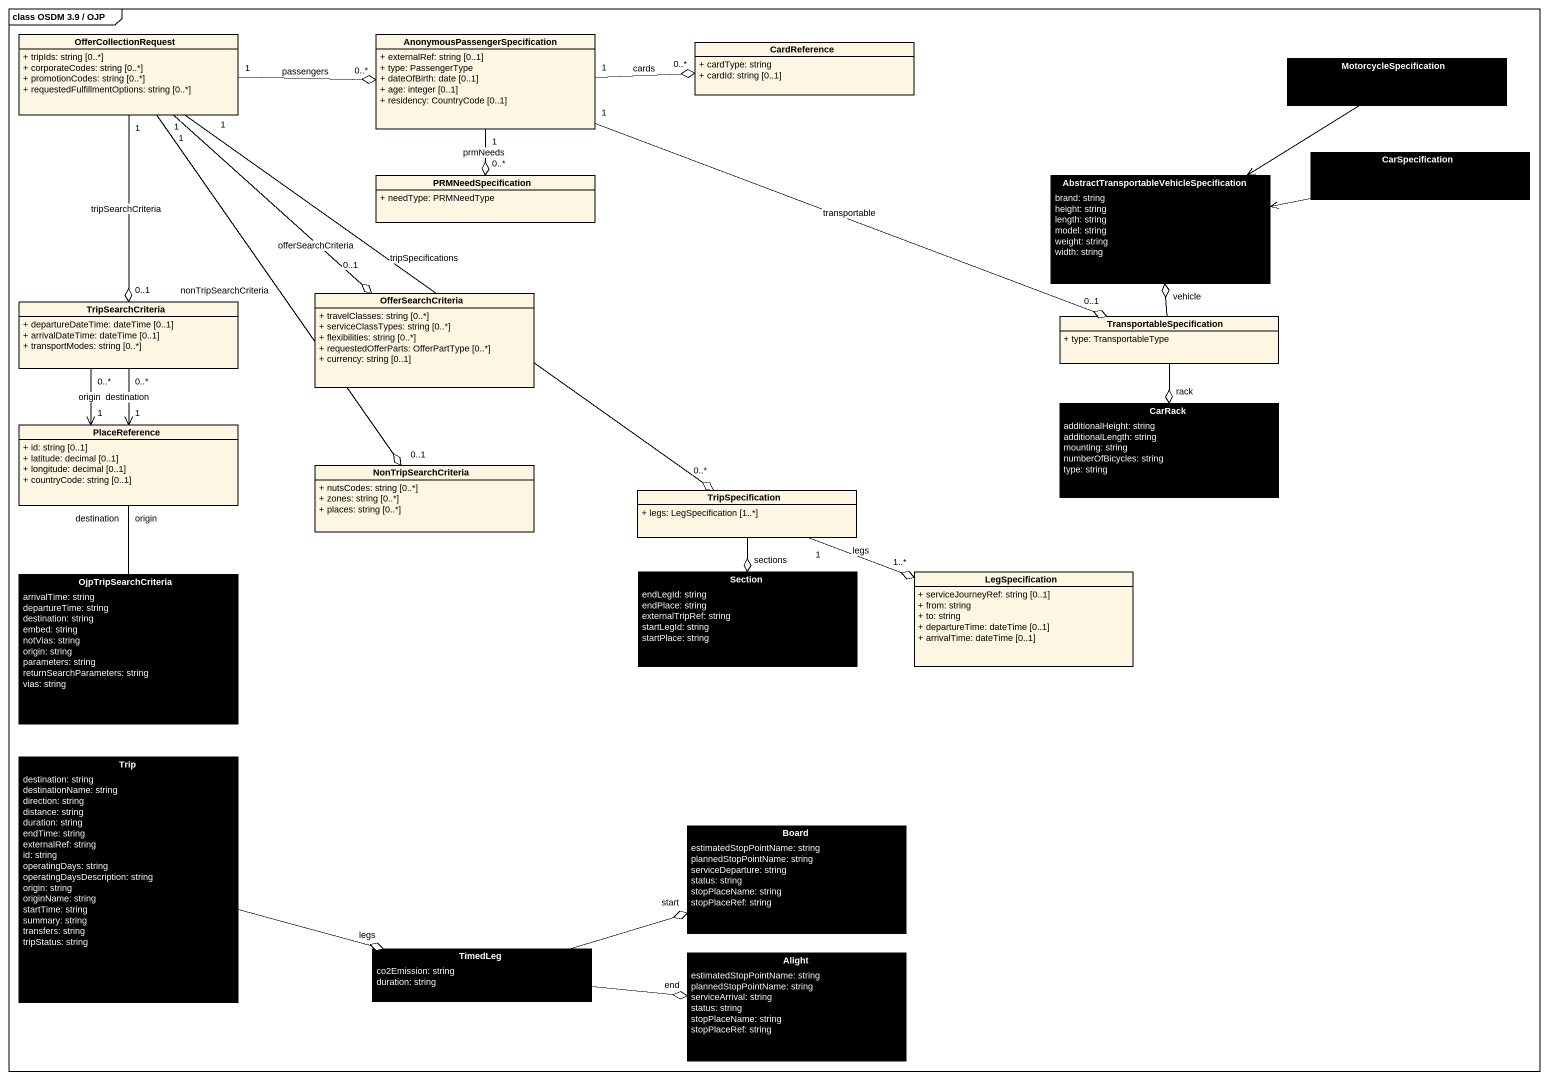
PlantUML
@startuml
mainframe class OSDM 3.9 / OJP
hide circle
hide empty members
skinparam classAttributeIconSize 0
class OfferCollectionRequest {
  + tripIds: string [0..*]
  + corporateCodes: string [0..*]
  + promotionCodes: string [0..*]
  + requestedFulfillmentOptions: string [0..*]
}
class "AnonymousPassengerSpecification" as AnonymousPassengerSpecificat {
  + externalRef: string [0..1]
  + type: PassengerType
  + dateOfBirth: date [0..1]
  + age: integer [0..1]
  + residency: CountryCode [0..1]
}
class CardReference {
  + cardType: string
  + cardId: string [0..1]
}
class MotorcycleSpecification #000000
class CarSpecification #000000
class PRMNeedSpecification {
  + needType: PRMNeedType
}
class "AbstractTransportableVehicleSpecification" as AbstractTransportableVehicle #000000 {
  brand: string
  height: string
  length: string
  model: string
  weight: string
  width: string
}
class TripSearchCriteria {
  + departureDateTime: dateTime [0..1]
  + arrivalDateTime: dateTime [0..1]
  + transportModes: string [0..*]
}
class OfferSearchCriteria {
  + travelClasses: string [0..*]
  + serviceClassTypes: string [0..*]
  + flexibilities: string [0..*]
  + requestedOfferParts: OfferPartType [0..*]
  + currency: string [0..1]
}
class TransportableSpecification {
  + type: TransportableType
}
class PlaceReference {
  + id: string [0..1]
  + latitude: decimal [0..1]
  + longitude: decimal [0..1]
  + countryCode: string [0..1]
}
class CarRack #000000 {
  additionalHeight: string
  additionalLength: string
  mounting: string
  numberOfBicycles: string
  type: string
}
class NonTripSearchCriteria {
  + nutsCodes: string [0..*]
  + zones: string [0..*]
  + places: string [0..*]
}
class TripSpecification {
  + legs: LegSpecification [1..*]
}
class OjpTripSearchCriteria #000000 {
  arrivalTime: string
  departureTime: string
  destination: string
  embed: string
  notVias: string
  origin: string
  parameters: string
  returnSearchParameters: string
  vias: string
}
class Section #000000 {
  endLegId: string
  endPlace: string
  externalTripRef: string
  startLegId: string
  startPlace: string
}
class LegSpecification {
  + serviceJourneyRef: string [0..1]
  + from: string
  + to: string
  + departureTime: dateTime [0..1]
  + arrivalTime: dateTime [0..1]
}
class Trip #000000 {
  destination: string
  destinationName: string
  direction: string
  distance: string
  duration: string
  endTime: string
  externalRef: string
  id: string
  operatingDays: string
  operatingDaysDescription: string
  origin: string
  originName: string
  startTime: string
  summary: string
  transfers: string
  tripStatus: string
}
class Board #000000 {
  estimatedStopPointName: string
  plannedStopPointName: string
  serviceDeparture: string
  status: string
  stopPlaceName: string
  stopPlaceRef: string
}
class TimedLeg #000000 {
  co2Emission: string
  duration: string
}
class Alight #000000 {
  estimatedStopPointName: string
  plannedStopPointName: string
  serviceArrival: string
  status: string
  stopPlaceName: string
  stopPlaceRef: string
}
OfferCollectionRequest "1" -right-o "0..*" AnonymousPassengerSpecificat : passengers
OfferCollectionRequest "1" --o "0..1" TripSearchCriteria : tripSearchCriteria
OfferCollectionRequest "1" --o "0..1" OfferSearchCriteria : offerSearchCriteria
OfferCollectionRequest "1" --o "0..1" NonTripSearchCriteria : nonTripSearchCriteria
OfferCollectionRequest "1" --o "0..*" TripSpecification : tripSpecifications
AnonymousPassengerSpecificat "1" -right-o "0..*" CardReference : cards
AnonymousPassengerSpecificat "1" --o "0..*" PRMNeedSpecification : prmNeeds
AnonymousPassengerSpecificat "1" -right-o "0..1" TransportableSpecification : transportable
MotorcycleSpecification --> AbstractTransportableVehicle
CarSpecification -left-> AbstractTransportableVehicle
TripSearchCriteria "0..*" --> "1" PlaceReference : origin
TripSearchCriteria "0..*" --> "1" PlaceReference : destination
TransportableSpecification -up-o "vehicle" AbstractTransportableVehicle
TransportableSpecification --o "rack" CarRack
TripSpecification --o "sections" Section
TripSpecification "1" -right-o "1..*" LegSpecification : legs
OjpTripSearchCriteria -up- "origin" PlaceReference
OjpTripSearchCriteria -up- "destination" PlaceReference
Trip -right-o "legs" TimedLeg
TimedLeg -right-o "start" Board
TimedLeg -right-o "end" Alight
@enduml
